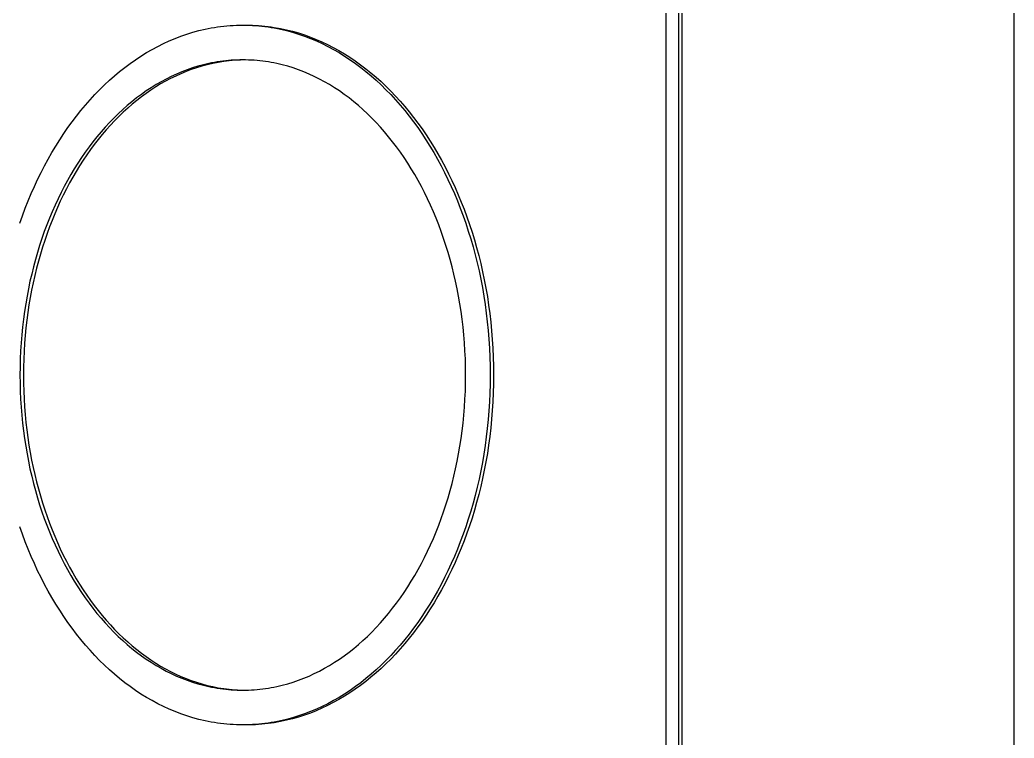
# Model space of a CAD drawing. Header units: millimetres. Extents: x -1893 to 2799, y -925 to 2353.
# Drawn here: x -1088.22 to -1070.82, y 1922.15 to 1934.72 of the extents above; entities that cross this region are included whole.
import ezdxf

# ---------------------------------------------------------------- set-up
doc = ezdxf.new("R2010")
doc.units = ezdxf.units.MM
doc.header["$MEASUREMENT"] = 0
doc.layers.add('Domyślny', color=7, linetype='Continuous', true_color=0x000000)
doc.layers.add('Utwórz2D linie widoczne', color=7, linetype='Continuous', true_color=0x000000)

msp = doc.modelspace()

# ---------------------------------------------------------------- linework, layer by layer
at = {"layer": 'Domyślny'}
msp.add_line((-1070.816, 1545.699), (-1070.816, 1965.099), dxfattribs=at)
at = {"layer": 'Utwórz2D linie widoczne'}
for p, q in [((-1076.693, 1951.799), (-1076.693, 1917.799)), ((-1076.633, 1951.799), (-1076.633, 1917.799)), ((-1076.908, 1918.102), (-1076.908, 1951.495)), ((-1085.294, 1934.47), (-1085.189, 1934.503)), ((-1085.189, 1934.503), (-1085.083, 1934.531)), ((-1085.083, 1934.531), (-1084.976, 1934.556)), ((-1084.976, 1934.556), (-1084.922, 1934.568)), ((-1084.922, 1934.568), (-1084.868, 1934.578)), ((-1084.868, 1934.578), (-1084.814, 1934.587)), ((-1084.814, 1934.587), (-1084.759, 1934.595)), ((-1084.759, 1934.595), (-1084.704, 1934.603)), ((-1084.704, 1934.603), (-1084.65, 1934.609)), ((-1084.65, 1934.609), (-1084.594, 1934.615)), ((-1084.594, 1934.615), (-1084.539, 1934.619)), ((-1084.539, 1934.619), (-1084.484, 1934.622)), ((-1084.484, 1934.622), (-1084.428, 1934.625)), ((-1084.428, 1934.625), (-1084.372, 1934.626)), ((-1084.372, 1934.626), (-1084.316, 1934.627)), ((-1084.316, 1934.627), (-1084.26, 1934.626)), ((-1084.26, 1934.626), (-1084.205, 1934.625)), ((-1084.205, 1934.627), (-1084.149, 1934.625)), ((-1084.205, 1934.625), (-1084.149, 1934.622)), ((-1084.149, 1934.625), (-1084.094, 1934.623)), ((-1084.149, 1934.622), (-1084.094, 1934.619)), ((-1084.094, 1934.623), (-1084.039, 1934.619)), ((-1084.094, 1934.619), (-1084.038, 1934.615)), ((-1084.039, 1934.619), (-1083.984, 1934.615)), ((-1084.038, 1934.615), (-1083.983, 1934.609)), ((-1083.984, 1934.615), (-1083.929, 1934.61)), ((-1083.983, 1934.609), (-1083.928, 1934.603)), ((-1083.929, 1934.61), (-1083.875, 1934.604)), ((-1083.928, 1934.603), (-1083.874, 1934.595)), ((-1083.875, 1934.604), (-1083.82, 1934.596)), ((-1083.874, 1934.595), (-1083.819, 1934.587)), ((-1083.82, 1934.596), (-1083.766, 1934.588)), ((-1083.819, 1934.587), (-1083.765, 1934.578)), ((-1083.766, 1934.588), (-1083.659, 1934.569)), ((-1083.765, 1934.578), (-1083.711, 1934.568)), ((-1083.711, 1934.568), (-1083.657, 1934.556)), ((-1083.659, 1934.569), (-1083.552, 1934.546)), ((-1083.657, 1934.556), (-1083.55, 1934.531)), ((-1083.552, 1934.546), (-1083.446, 1934.52)), ((-1083.55, 1934.531), (-1083.444, 1934.503)), ((-1083.446, 1934.52), (-1083.341, 1934.49)), ((-1083.444, 1934.503), (-1083.339, 1934.47)), ((-1085.705, 1934.305), (-1085.604, 1934.352)), ((-1085.604, 1934.352), (-1085.502, 1934.395)), ((-1085.502, 1934.395), (-1085.399, 1934.434)), ((-1085.399, 1934.434), (-1085.294, 1934.47)), ((-1083.341, 1934.49), (-1083.237, 1934.456)), ((-1083.339, 1934.47), (-1083.234, 1934.434)), ((-1083.237, 1934.456), (-1083.134, 1934.419)), ((-1083.234, 1934.434), (-1083.131, 1934.395)), ((-1083.134, 1934.419), (-1083.032, 1934.379)), ((-1083.131, 1934.395), (-1083.029, 1934.352)), ((-1083.032, 1934.379), (-1082.931, 1934.335)), ((-1083.029, 1934.352), (-1082.928, 1934.305)), ((-1082.931, 1934.335), (-1082.831, 1934.287)), ((-1086.002, 1934.146), (-1085.904, 1934.202)), ((-1085.904, 1934.202), (-1085.805, 1934.255)), ((-1085.805, 1934.255), (-1085.705, 1934.305)), ((-1082.928, 1934.305), (-1082.828, 1934.255)), ((-1082.831, 1934.287), (-1082.732, 1934.237)), ((-1082.828, 1934.255), (-1082.729, 1934.202)), ((-1082.732, 1934.237), (-1082.634, 1934.183)), ((-1082.729, 1934.202), (-1082.631, 1934.146)), ((-1082.634, 1934.183), (-1082.537, 1934.125)), ((-1086.288, 1933.957), (-1086.194, 1934.023)), ((-1086.194, 1934.023), (-1086.098, 1934.086)), ((-1086.098, 1934.086), (-1086.002, 1934.146)), ((-1084.764, 1933.983), (-1084.813, 1933.975)), ((-1084.715, 1933.99), (-1084.764, 1933.983)), ((-1084.65, 1933.991), (-1084.747, 1933.976)), ((-1084.666, 1933.997), (-1084.715, 1933.99)), ((-1084.616, 1934.003), (-1084.666, 1933.997)), ((-1084.553, 1934.003), (-1084.65, 1933.991)), ((-1084.567, 1934.008), (-1084.616, 1934.003)), ((-1084.517, 1934.012), (-1084.567, 1934.008)), ((-1084.504, 1934.008), (-1084.553, 1934.003)), ((-1084.467, 1934.015), (-1084.517, 1934.012)), ((-1084.455, 1934.012), (-1084.504, 1934.008)), ((-1084.417, 1934.017), (-1084.467, 1934.015)), ((-1084.406, 1934.015), (-1084.455, 1934.012)), ((-1084.366, 1934.019), (-1084.417, 1934.017)), ((-1084.357, 1934.017), (-1084.406, 1934.015)), ((-1084.316, 1934.019), (-1084.366, 1934.019)), ((-1084.266, 1934.019), (-1084.316, 1934.019)), ((-1084.215, 1934.017), (-1084.266, 1934.019)), ((-1084.165, 1934.015), (-1084.215, 1934.017)), ((-1084.115, 1934.012), (-1084.165, 1934.015)), ((-1084.066, 1934.008), (-1084.115, 1934.012)), ((-1084.016, 1934.003), (-1084.066, 1934.008)), ((-1083.967, 1933.997), (-1084.016, 1934.003)), ((-1083.917, 1933.99), (-1083.967, 1933.997)), ((-1083.868, 1933.983), (-1083.917, 1933.99)), ((-1083.819, 1933.975), (-1083.868, 1933.983)), ((-1082.631, 1934.146), (-1082.535, 1934.086)), ((-1082.537, 1934.125), (-1082.442, 1934.065)), ((-1082.535, 1934.086), (-1082.439, 1934.023)), ((-1082.442, 1934.065), (-1082.348, 1934.002)), ((-1082.439, 1934.023), (-1082.345, 1933.957)), ((-1082.348, 1934.002), (-1082.255, 1933.935)), ((-1086.562, 1933.741), (-1086.472, 1933.816)), ((-1086.472, 1933.816), (-1086.38, 1933.888)), ((-1086.38, 1933.888), (-1086.288, 1933.957)), ((-1085.384, 1933.81), (-1085.476, 1933.771)), ((-1085.309, 1933.816), (-1085.4, 1933.778)), ((-1085.291, 1933.845), (-1085.384, 1933.81)), ((-1085.218, 1933.85), (-1085.309, 1933.816)), ((-1085.197, 1933.878), (-1085.291, 1933.845)), ((-1085.125, 1933.882), (-1085.218, 1933.85)), ((-1085.102, 1933.907), (-1085.197, 1933.878)), ((-1085.032, 1933.91), (-1085.125, 1933.882)), ((-1085.006, 1933.933), (-1085.102, 1933.907)), ((-1084.937, 1933.935), (-1085.032, 1933.91)), ((-1084.91, 1933.955), (-1085.006, 1933.933)), ((-1084.842, 1933.957), (-1084.937, 1933.935)), ((-1084.862, 1933.965), (-1084.91, 1933.955)), ((-1084.813, 1933.975), (-1084.862, 1933.965)), ((-1084.747, 1933.976), (-1084.842, 1933.957)), ((-1083.771, 1933.965), (-1083.819, 1933.975)), ((-1083.722, 1933.955), (-1083.771, 1933.965)), ((-1083.626, 1933.933), (-1083.722, 1933.955)), ((-1083.53, 1933.907), (-1083.626, 1933.933)), ((-1083.435, 1933.878), (-1083.53, 1933.907)), ((-1083.341, 1933.845), (-1083.435, 1933.878)), ((-1083.248, 1933.81), (-1083.341, 1933.845)), ((-1083.156, 1933.771), (-1083.248, 1933.81)), ((-1082.345, 1933.957), (-1082.253, 1933.888)), ((-1082.255, 1933.935), (-1082.163, 1933.865)), ((-1082.253, 1933.888), (-1082.161, 1933.816)), ((-1082.163, 1933.865), (-1082.073, 1933.793)), ((-1082.161, 1933.816), (-1082.071, 1933.741)), ((-1086.737, 1933.581), (-1086.65, 1933.662)), ((-1086.65, 1933.662), (-1086.562, 1933.741)), ((-1085.746, 1933.636), (-1085.834, 1933.586)), ((-1085.667, 1933.647), (-1085.754, 1933.598)), ((-1085.657, 1933.684), (-1085.746, 1933.636)), ((-1085.579, 1933.694), (-1085.667, 1933.647)), ((-1085.567, 1933.729), (-1085.657, 1933.684)), ((-1085.49, 1933.737), (-1085.579, 1933.694)), ((-1085.476, 1933.771), (-1085.567, 1933.729)), ((-1085.4, 1933.778), (-1085.49, 1933.737)), ((-1083.065, 1933.729), (-1083.156, 1933.771)), ((-1082.975, 1933.684), (-1083.065, 1933.729)), ((-1082.886, 1933.636), (-1082.975, 1933.684)), ((-1082.798, 1933.586), (-1082.886, 1933.636)), ((-1082.073, 1933.793), (-1081.984, 1933.717)), ((-1082.071, 1933.741), (-1081.983, 1933.662)), ((-1081.984, 1933.717), (-1081.897, 1933.639)), ((-1081.983, 1933.662), (-1081.896, 1933.581)), ((-1081.897, 1933.639), (-1081.811, 1933.557)), ((-1086.907, 1933.411), (-1086.823, 1933.497)), ((-1086.823, 1933.497), (-1086.737, 1933.581)), ((-1086.007, 1933.475), (-1086.092, 1933.416)), ((-1085.924, 1933.49), (-1086.008, 1933.433)), ((-1085.921, 1933.532), (-1086.007, 1933.475)), ((-1085.839, 1933.545), (-1085.924, 1933.49)), ((-1085.834, 1933.586), (-1085.921, 1933.532)), ((-1085.754, 1933.598), (-1085.839, 1933.545)), ((-1082.711, 1933.532), (-1082.798, 1933.586)), ((-1082.625, 1933.475), (-1082.711, 1933.532)), ((-1082.541, 1933.416), (-1082.625, 1933.475)), ((-1081.896, 1933.581), (-1081.81, 1933.497)), ((-1081.811, 1933.557), (-1081.726, 1933.473)), ((-1081.81, 1933.497), (-1081.726, 1933.411)), ((-1081.726, 1933.473), (-1081.643, 1933.386)), ((-1087.071, 1933.229), (-1086.99, 1933.321)), ((-1086.99, 1933.321), (-1086.907, 1933.411)), ((-1086.257, 1933.288), (-1086.338, 1933.22)), ((-1086.175, 1933.353), (-1086.257, 1933.288)), ((-1086.172, 1933.309), (-1086.252, 1933.243)), ((-1086.092, 1933.416), (-1086.175, 1933.353)), ((-1086.09, 1933.372), (-1086.172, 1933.309)), ((-1086.008, 1933.433), (-1086.09, 1933.372)), ((-1082.457, 1933.353), (-1082.541, 1933.416)), ((-1082.375, 1933.288), (-1082.457, 1933.353)), ((-1082.294, 1933.22), (-1082.375, 1933.288)), ((-1081.726, 1933.411), (-1081.643, 1933.321)), ((-1081.643, 1933.386), (-1081.561, 1933.297)), ((-1081.643, 1933.321), (-1081.562, 1933.229)), ((-1081.561, 1933.297), (-1081.481, 1933.204)), ((-1087.228, 1933.036), (-1087.15, 1933.134)), ((-1087.15, 1933.134), (-1087.071, 1933.229)), ((-1086.418, 1933.15), (-1086.497, 1933.077)), ((-1086.338, 1933.22), (-1086.418, 1933.15)), ((-1086.331, 1933.175), (-1086.409, 1933.104)), ((-1086.252, 1933.243), (-1086.331, 1933.175)), ((-1082.214, 1933.15), (-1082.294, 1933.22)), ((-1082.136, 1933.077), (-1082.214, 1933.15)), ((-1081.562, 1933.229), (-1081.483, 1933.134)), ((-1081.483, 1933.134), (-1081.405, 1933.036)), ((-1081.481, 1933.204), (-1081.403, 1933.109)), ((-1081.403, 1933.109), (-1081.326, 1933.012)), ((-1087.378, 1932.834), (-1087.304, 1932.936)), ((-1087.304, 1932.936), (-1087.228, 1933.036)), ((-1086.574, 1933.001), (-1086.65, 1932.923)), ((-1086.56, 1932.954), (-1086.634, 1932.876)), ((-1086.497, 1933.077), (-1086.574, 1933.001)), ((-1086.485, 1933.03), (-1086.56, 1932.954)), ((-1086.409, 1933.104), (-1086.485, 1933.03)), ((-1082.058, 1933.001), (-1082.136, 1933.077)), ((-1081.983, 1932.923), (-1082.058, 1933.001)), ((-1081.405, 1933.036), (-1081.329, 1932.936)), ((-1081.329, 1932.936), (-1081.255, 1932.834)), ((-1081.326, 1933.012), (-1081.251, 1932.912)), ((-1087.451, 1932.729), (-1087.378, 1932.834)), ((-1086.797, 1932.759), (-1086.868, 1932.674)), ((-1086.724, 1932.843), (-1086.797, 1932.759)), ((-1086.706, 1932.795), (-1086.777, 1932.712)), ((-1086.65, 1932.923), (-1086.724, 1932.843)), ((-1086.634, 1932.876), (-1086.706, 1932.795)), ((-1081.908, 1932.843), (-1081.983, 1932.923)), ((-1081.835, 1932.759), (-1081.908, 1932.843)), ((-1081.764, 1932.674), (-1081.835, 1932.759)), ((-1081.255, 1932.834), (-1081.182, 1932.729)), ((-1081.251, 1932.912), (-1081.178, 1932.81)), ((-1081.178, 1932.81), (-1081.106, 1932.705)), ((-1087.59, 1932.511), (-1087.521, 1932.621)), ((-1087.521, 1932.621), (-1087.451, 1932.729)), ((-1086.938, 1932.586), (-1087.007, 1932.496)), ((-1086.868, 1932.674), (-1086.938, 1932.586)), ((-1086.847, 1932.626), (-1086.915, 1932.539)), ((-1086.777, 1932.712), (-1086.847, 1932.626)), ((-1081.694, 1932.586), (-1081.764, 1932.674)), ((-1081.625, 1932.496), (-1081.694, 1932.586)), ((-1081.182, 1932.729), (-1081.111, 1932.621)), ((-1081.111, 1932.621), (-1081.042, 1932.511)), ((-1081.106, 1932.705), (-1081.036, 1932.597)), ((-1081.036, 1932.597), (-1080.968, 1932.488)), ((-1087.657, 1932.399), (-1087.59, 1932.511)), ((-1087.007, 1932.496), (-1087.074, 1932.404)), ((-1086.982, 1932.449), (-1087.047, 1932.356)), ((-1086.915, 1932.539), (-1086.982, 1932.449)), ((-1081.558, 1932.404), (-1081.625, 1932.496)), ((-1081.042, 1932.511), (-1080.975, 1932.399)), ((-1080.968, 1932.488), (-1080.902, 1932.376)), ((-1087.786, 1932.167), (-1087.723, 1932.284)), ((-1087.723, 1932.284), (-1087.657, 1932.399)), ((-1087.139, 1932.309), (-1087.203, 1932.212)), ((-1087.11, 1932.262), (-1087.172, 1932.166)), ((-1087.074, 1932.404), (-1087.139, 1932.309)), ((-1087.047, 1932.356), (-1087.11, 1932.262)), ((-1081.493, 1932.309), (-1081.558, 1932.404)), ((-1081.429, 1932.212), (-1081.493, 1932.309)), ((-1080.975, 1932.399), (-1080.91, 1932.284)), ((-1080.91, 1932.284), (-1080.847, 1932.167)), ((-1080.902, 1932.376), (-1080.838, 1932.262)), ((-1080.838, 1932.262), (-1080.775, 1932.145)), ((-1087.847, 1932.049), (-1087.786, 1932.167)), ((-1087.265, 1932.113), (-1087.326, 1932.012)), ((-1087.233, 1932.067), (-1087.291, 1931.967)), ((-1087.203, 1932.212), (-1087.265, 1932.113)), ((-1087.172, 1932.166), (-1087.233, 1932.067)), ((-1081.367, 1932.113), (-1081.429, 1932.212)), ((-1081.307, 1932.012), (-1081.367, 1932.113)), ((-1080.847, 1932.167), (-1080.785, 1932.049)), ((-1080.775, 1932.145), (-1080.715, 1932.027)), ((-1087.964, 1931.804), (-1087.907, 1931.927)), ((-1087.907, 1931.927), (-1087.847, 1932.049)), ((-1087.384, 1931.909), (-1087.441, 1931.803)), ((-1087.326, 1932.012), (-1087.384, 1931.909)), ((-1087.291, 1931.967), (-1087.349, 1931.865)), ((-1081.248, 1931.909), (-1081.307, 1932.012)), ((-1081.191, 1931.803), (-1081.248, 1931.909)), ((-1080.785, 1932.049), (-1080.726, 1931.927)), ((-1080.726, 1931.927), (-1080.669, 1931.804)), ((-1080.715, 1932.027), (-1080.656, 1931.906)), ((-1080.656, 1931.906), (-1080.599, 1931.784)), ((-1088.019, 1931.679), (-1087.964, 1931.804)), ((-1087.441, 1931.803), (-1087.497, 1931.696)), ((-1087.404, 1931.76), (-1087.458, 1931.654)), ((-1087.349, 1931.865), (-1087.404, 1931.76)), ((-1081.136, 1931.696), (-1081.191, 1931.803)), ((-1080.669, 1931.804), (-1080.613, 1931.679)), ((-1080.599, 1931.784), (-1080.545, 1931.659)), ((-1088.124, 1931.423), (-1088.072, 1931.552)), ((-1088.072, 1931.552), (-1088.019, 1931.679)), ((-1087.55, 1931.587), (-1087.602, 1931.476)), ((-1087.51, 1931.546), (-1087.56, 1931.436)), ((-1087.497, 1931.696), (-1087.55, 1931.587)), ((-1087.458, 1931.654), (-1087.51, 1931.546)), ((-1081.082, 1931.587), (-1081.136, 1931.696)), ((-1081.031, 1931.476), (-1081.082, 1931.587)), ((-1080.613, 1931.679), (-1080.56, 1931.552)), ((-1080.56, 1931.552), (-1080.509, 1931.423)), ((-1080.545, 1931.659), (-1080.492, 1931.532)), ((-1088.172, 1931.292), (-1088.124, 1931.423)), ((-1087.602, 1931.476), (-1087.652, 1931.363)), ((-1087.56, 1931.436), (-1087.608, 1931.324)), ((-1080.981, 1931.363), (-1081.031, 1931.476)), ((-1080.509, 1931.423), (-1080.46, 1931.292)), ((-1080.492, 1931.532), (-1080.442, 1931.404)), ((-1080.442, 1931.404), (-1080.394, 1931.273)), ((-1088.219, 1931.159), (-1088.172, 1931.292)), ((-1087.699, 1931.249), (-1087.745, 1931.132)), ((-1087.652, 1931.363), (-1087.699, 1931.249)), ((-1087.655, 1931.211), (-1087.699, 1931.096)), ((-1087.608, 1931.324), (-1087.655, 1931.211)), ((-1080.933, 1931.249), (-1080.981, 1931.363)), ((-1080.887, 1931.132), (-1080.933, 1931.249)), ((-1080.46, 1931.292), (-1080.414, 1931.159)), ((-1080.394, 1931.273), (-1080.348, 1931.141)), ((-1087.745, 1931.132), (-1087.79, 1931.014)), ((-1087.699, 1931.096), (-1087.742, 1930.979)), ((-1080.843, 1931.014), (-1080.887, 1931.132)), ((-1080.414, 1931.159), (-1080.369, 1931.024)), ((-1080.369, 1931.024), (-1080.327, 1930.887)), ((-1080.348, 1931.141), (-1080.304, 1931.007)), ((-1087.832, 1930.895), (-1087.872, 1930.773)), ((-1087.79, 1931.014), (-1087.832, 1930.895)), ((-1087.783, 1930.861), (-1087.822, 1930.741)), ((-1087.742, 1930.979), (-1087.783, 1930.861)), ((-1080.801, 1930.895), (-1080.843, 1931.014)), ((-1080.761, 1930.773), (-1080.801, 1930.895)), ((-1080.327, 1930.887), (-1080.287, 1930.749)), ((-1080.304, 1931.007), (-1080.262, 1930.871)), ((-1080.262, 1930.871), (-1080.223, 1930.734)), ((-1087.872, 1930.773), (-1087.91, 1930.65)), ((-1087.822, 1930.741), (-1087.859, 1930.619)), ((-1080.723, 1930.65), (-1080.761, 1930.773)), ((-1080.287, 1930.749), (-1080.249, 1930.609)), ((-1080.223, 1930.734), (-1080.186, 1930.595)), ((-1087.946, 1930.526), (-1087.98, 1930.4)), ((-1087.91, 1930.65), (-1087.946, 1930.526)), ((-1087.859, 1930.619), (-1087.894, 1930.496)), ((-1080.687, 1930.526), (-1080.723, 1930.65)), ((-1080.653, 1930.4), (-1080.687, 1930.526)), ((-1080.249, 1930.609), (-1080.214, 1930.468)), ((-1080.186, 1930.595), (-1080.151, 1930.454)), ((-1087.98, 1930.4), (-1088.011, 1930.272)), ((-1087.927, 1930.372), (-1087.957, 1930.246)), ((-1087.894, 1930.496), (-1087.927, 1930.372)), ((-1080.621, 1930.272), (-1080.653, 1930.4)), ((-1080.214, 1930.468), (-1080.181, 1930.325)), ((-1080.181, 1930.325), (-1080.151, 1930.18)), ((-1080.151, 1930.454), (-1080.119, 1930.312)), ((-1088.011, 1930.272), (-1088.041, 1930.144)), ((-1087.957, 1930.246), (-1087.986, 1930.119)), ((-1080.592, 1930.144), (-1080.621, 1930.272)), ((-1080.151, 1930.18), (-1080.123, 1930.034)), ((-1080.119, 1930.312), (-1080.089, 1930.169)), ((-1080.089, 1930.169), (-1080.061, 1930.024)), ((-1088.068, 1930.013), (-1088.093, 1929.882)), ((-1088.041, 1930.144), (-1088.068, 1930.013)), ((-1088.013, 1929.991), (-1088.037, 1929.861)), ((-1087.986, 1930.119), (-1088.013, 1929.991)), ((-1080.564, 1930.013), (-1080.592, 1930.144)), ((-1080.539, 1929.882), (-1080.564, 1930.013)), ((-1080.123, 1930.034), (-1080.098, 1929.887)), ((-1080.061, 1930.024), (-1080.036, 1929.877)), ((-1088.093, 1929.882), (-1088.116, 1929.749)), ((-1088.037, 1929.861), (-1088.059, 1929.73)), ((-1080.516, 1929.749), (-1080.539, 1929.882)), ((-1080.098, 1929.887), (-1080.075, 1929.738)), ((-1080.036, 1929.877), (-1080.013, 1929.729)), ((-1088.116, 1929.749), (-1088.137, 1929.615)), ((-1088.059, 1929.73), (-1088.079, 1929.598)), ((-1080.496, 1929.615), (-1080.516, 1929.749)), ((-1080.075, 1929.738), (-1080.054, 1929.588)), ((-1080.013, 1929.729), (-1079.993, 1929.58)), ((-1088.155, 1929.48), (-1088.171, 1929.343)), ((-1088.137, 1929.615), (-1088.155, 1929.48)), ((-1088.097, 1929.465), (-1088.113, 1929.331)), ((-1088.079, 1929.598), (-1088.097, 1929.465)), ((-1080.477, 1929.48), (-1080.496, 1929.615)), ((-1080.461, 1929.343), (-1080.477, 1929.48)), ((-1080.054, 1929.588), (-1080.037, 1929.436)), ((-1079.993, 1929.58), (-1079.976, 1929.43)), ((-1088.171, 1929.343), (-1088.185, 1929.206)), ((-1088.113, 1929.331), (-1088.126, 1929.195)), ((-1080.448, 1929.206), (-1080.461, 1929.343)), ((-1080.037, 1929.436), (-1080.021, 1929.284)), ((-1080.021, 1929.284), (-1080.009, 1929.13)), ((-1079.976, 1929.43), (-1079.961, 1929.278)), ((-1088.185, 1929.206), (-1088.196, 1929.067)), ((-1088.126, 1929.195), (-1088.137, 1929.059)), ((-1080.436, 1929.067), (-1080.448, 1929.206)), ((-1080.009, 1929.13), (-1079.999, 1928.975)), ((-1079.961, 1929.278), (-1079.949, 1929.125)), ((-1079.949, 1929.125), (-1079.939, 1928.972)), ((-1088.196, 1929.067), (-1088.205, 1928.928)), ((-1088.137, 1929.059), (-1088.145, 1928.921)), ((-1080.428, 1928.928), (-1080.436, 1929.067)), ((-1079.999, 1928.975), (-1079.992, 1928.819)), ((-1079.939, 1928.972), (-1079.932, 1928.817)), ((-1088.211, 1928.787), (-1088.215, 1928.646)), ((-1088.205, 1928.928), (-1088.211, 1928.787)), ((-1088.151, 1928.783), (-1088.155, 1928.644)), ((-1088.145, 1928.921), (-1088.151, 1928.783)), ((-1080.421, 1928.787), (-1080.428, 1928.928)), ((-1080.418, 1928.646), (-1080.421, 1928.787)), ((-1079.992, 1928.819), (-1079.988, 1928.662)), ((-1079.932, 1928.817), (-1079.928, 1928.661)), ((-1088.215, 1928.646), (-1088.216, 1928.503)), ((-1088.155, 1928.644), (-1088.156, 1928.503)), ((-1080.416, 1928.503), (-1080.418, 1928.646)), ((-1079.988, 1928.662), (-1079.987, 1928.504)), ((-1079.928, 1928.661), (-1079.927, 1928.504)), ((-1088.216, 1928.503), (-1088.215, 1928.361)), ((-1088.156, 1928.503), (-1088.155, 1928.363)), ((-1080.418, 1928.361), (-1080.416, 1928.503)), ((-1079.987, 1928.504), (-1079.988, 1928.346)), ((-1079.927, 1928.504), (-1079.928, 1928.347)), ((-1088.215, 1928.361), (-1088.211, 1928.22)), ((-1088.155, 1928.363), (-1088.151, 1928.224)), ((-1080.421, 1928.22), (-1080.418, 1928.361)), ((-1079.988, 1928.346), (-1079.992, 1928.189)), ((-1079.928, 1928.347), (-1079.932, 1928.191)), ((-1088.211, 1928.22), (-1088.205, 1928.079)), ((-1088.205, 1928.079), (-1088.196, 1927.94)), ((-1088.151, 1928.224), (-1088.145, 1928.086)), ((-1088.145, 1928.086), (-1088.137, 1927.948)), ((-1080.436, 1927.94), (-1080.428, 1928.079)), ((-1080.428, 1928.079), (-1080.421, 1928.22)), ((-1079.992, 1928.189), (-1079.999, 1928.033)), ((-1079.932, 1928.191), (-1079.939, 1928.036)), ((-1088.196, 1927.94), (-1088.185, 1927.801)), ((-1088.137, 1927.948), (-1088.126, 1927.812)), ((-1080.448, 1927.801), (-1080.436, 1927.94)), ((-1079.999, 1928.033), (-1080.009, 1927.878)), ((-1079.939, 1928.036), (-1079.949, 1927.882)), ((-1088.185, 1927.801), (-1088.171, 1927.664)), ((-1088.126, 1927.812), (-1088.113, 1927.676)), ((-1080.461, 1927.664), (-1080.448, 1927.801)), ((-1080.021, 1927.724), (-1080.037, 1927.571)), ((-1080.009, 1927.878), (-1080.021, 1927.724)), ((-1079.961, 1927.729), (-1079.976, 1927.578)), ((-1079.949, 1927.882), (-1079.961, 1927.729)), ((-1088.171, 1927.664), (-1088.155, 1927.527)), ((-1088.113, 1927.676), (-1088.097, 1927.542)), ((-1088.097, 1927.542), (-1088.079, 1927.409)), ((-1080.477, 1927.527), (-1080.461, 1927.664)), ((-1080.037, 1927.571), (-1080.054, 1927.42)), ((-1079.976, 1927.578), (-1079.993, 1927.428)), ((-1088.155, 1927.527), (-1088.137, 1927.392)), ((-1088.137, 1927.392), (-1088.116, 1927.258)), ((-1088.079, 1927.409), (-1088.059, 1927.277)), ((-1080.516, 1927.258), (-1080.496, 1927.392)), ((-1080.496, 1927.392), (-1080.477, 1927.527)), ((-1080.054, 1927.42), (-1080.075, 1927.27)), ((-1079.993, 1927.428), (-1080.013, 1927.278)), ((-1088.116, 1927.258), (-1088.093, 1927.125)), ((-1088.059, 1927.277), (-1088.037, 1927.146)), ((-1080.539, 1927.125), (-1080.516, 1927.258)), ((-1080.075, 1927.27), (-1080.098, 1927.121)), ((-1080.013, 1927.278), (-1080.036, 1927.131)), ((-1088.093, 1927.125), (-1088.068, 1926.994)), ((-1088.037, 1927.146), (-1088.013, 1927.016)), ((-1080.564, 1926.994), (-1080.539, 1927.125)), ((-1080.098, 1927.121), (-1080.123, 1926.973)), ((-1080.036, 1927.131), (-1080.061, 1926.984)), ((-1088.068, 1926.994), (-1088.041, 1926.863)), ((-1088.041, 1926.863), (-1088.011, 1926.735)), ((-1088.013, 1927.016), (-1087.986, 1926.888)), ((-1087.986, 1926.888), (-1087.957, 1926.761)), ((-1080.621, 1926.735), (-1080.592, 1926.863)), ((-1080.592, 1926.863), (-1080.564, 1926.994)), ((-1080.123, 1926.973), (-1080.151, 1926.827)), ((-1080.061, 1926.984), (-1080.089, 1926.839)), ((-1088.011, 1926.735), (-1087.98, 1926.607)), ((-1087.957, 1926.761), (-1087.927, 1926.635)), ((-1080.653, 1926.607), (-1080.621, 1926.735)), ((-1080.181, 1926.683), (-1080.214, 1926.54)), ((-1080.151, 1926.827), (-1080.181, 1926.683)), ((-1080.119, 1926.695), (-1080.151, 1926.553)), ((-1080.089, 1926.839), (-1080.119, 1926.695)), ((-1087.98, 1926.607), (-1087.946, 1926.481)), ((-1087.927, 1926.635), (-1087.894, 1926.511)), ((-1087.894, 1926.511), (-1087.859, 1926.388)), ((-1080.687, 1926.481), (-1080.653, 1926.607)), ((-1080.214, 1926.54), (-1080.249, 1926.398)), ((-1080.151, 1926.553), (-1080.186, 1926.413)), ((-1087.946, 1926.481), (-1087.91, 1926.357)), ((-1087.91, 1926.357), (-1087.872, 1926.234)), ((-1087.859, 1926.388), (-1087.822, 1926.266)), ((-1080.761, 1926.234), (-1080.723, 1926.357)), ((-1080.723, 1926.357), (-1080.687, 1926.481)), ((-1080.249, 1926.398), (-1080.287, 1926.259)), ((-1080.186, 1926.413), (-1080.223, 1926.274)), ((-1087.872, 1926.234), (-1087.832, 1926.112)), ((-1087.822, 1926.266), (-1087.783, 1926.146)), ((-1080.801, 1926.112), (-1080.761, 1926.234)), ((-1080.287, 1926.259), (-1080.327, 1926.12)), ((-1080.223, 1926.274), (-1080.262, 1926.136)), ((-1087.832, 1926.112), (-1087.79, 1925.993)), ((-1087.79, 1925.993), (-1087.745, 1925.875)), ((-1087.783, 1926.146), (-1087.742, 1926.028)), ((-1087.742, 1926.028), (-1087.699, 1925.911)), ((-1080.887, 1925.875), (-1080.843, 1925.993)), ((-1080.843, 1925.993), (-1080.801, 1926.112)), ((-1080.369, 1925.984), (-1080.414, 1925.849)), ((-1080.327, 1926.12), (-1080.369, 1925.984)), ((-1080.304, 1926), (-1080.348, 1925.866)), ((-1080.262, 1926.136), (-1080.304, 1926)), ((-1088.172, 1925.716), (-1088.219, 1925.849)), ((-1087.745, 1925.875), (-1087.699, 1925.758)), ((-1087.699, 1925.911), (-1087.655, 1925.796)), ((-1080.933, 1925.758), (-1080.887, 1925.875)), ((-1080.414, 1925.849), (-1080.46, 1925.716)), ((-1080.348, 1925.866), (-1080.394, 1925.734)), ((-1088.124, 1925.585), (-1088.172, 1925.716)), ((-1087.699, 1925.758), (-1087.652, 1925.644)), ((-1087.655, 1925.796), (-1087.608, 1925.683)), ((-1087.652, 1925.644), (-1087.602, 1925.531)), ((-1087.608, 1925.683), (-1087.56, 1925.571)), ((-1081.031, 1925.531), (-1080.981, 1925.644)), ((-1080.981, 1925.644), (-1080.933, 1925.758)), ((-1080.46, 1925.716), (-1080.509, 1925.585)), ((-1080.394, 1925.734), (-1080.442, 1925.604)), ((-1088.072, 1925.456), (-1088.124, 1925.585)), ((-1088.019, 1925.329), (-1088.072, 1925.456)), ((-1087.602, 1925.531), (-1087.55, 1925.42)), ((-1087.56, 1925.571), (-1087.51, 1925.461)), ((-1087.51, 1925.461), (-1087.458, 1925.353)), ((-1081.082, 1925.42), (-1081.031, 1925.531)), ((-1080.56, 1925.456), (-1080.613, 1925.329)), ((-1080.509, 1925.585), (-1080.56, 1925.456)), ((-1080.492, 1925.475), (-1080.545, 1925.349)), ((-1080.442, 1925.604), (-1080.492, 1925.475)), ((-1087.964, 1925.203), (-1088.019, 1925.329)), ((-1087.55, 1925.42), (-1087.497, 1925.311)), ((-1087.497, 1925.311), (-1087.441, 1925.204)), ((-1087.458, 1925.353), (-1087.404, 1925.247)), ((-1081.191, 1925.204), (-1081.136, 1925.311)), ((-1081.136, 1925.311), (-1081.082, 1925.42)), ((-1080.613, 1925.329), (-1080.669, 1925.203)), ((-1080.545, 1925.349), (-1080.599, 1925.224)), ((-1087.907, 1925.08), (-1087.964, 1925.203)), ((-1087.441, 1925.204), (-1087.384, 1925.099)), ((-1087.404, 1925.247), (-1087.349, 1925.143)), ((-1087.349, 1925.143), (-1087.291, 1925.04)), ((-1081.248, 1925.099), (-1081.191, 1925.204)), ((-1080.669, 1925.203), (-1080.726, 1925.08)), ((-1080.599, 1925.224), (-1080.656, 1925.101)), ((-1087.847, 1924.959), (-1087.907, 1925.08)), ((-1087.786, 1924.84), (-1087.847, 1924.959)), ((-1087.384, 1925.099), (-1087.326, 1924.995)), ((-1087.326, 1924.995), (-1087.265, 1924.894)), ((-1087.291, 1925.04), (-1087.233, 1924.94)), ((-1087.233, 1924.94), (-1087.172, 1924.841)), ((-1081.367, 1924.894), (-1081.307, 1924.995)), ((-1081.307, 1924.995), (-1081.248, 1925.099)), ((-1080.785, 1924.959), (-1080.847, 1924.84)), ((-1080.726, 1925.08), (-1080.785, 1924.959)), ((-1080.715, 1924.981), (-1080.775, 1924.862)), ((-1080.656, 1925.101), (-1080.715, 1924.981)), ((-1087.723, 1924.723), (-1087.786, 1924.84)), ((-1087.265, 1924.894), (-1087.203, 1924.795)), ((-1087.203, 1924.795), (-1087.139, 1924.698)), ((-1087.172, 1924.841), (-1087.11, 1924.745)), ((-1081.493, 1924.698), (-1081.429, 1924.795)), ((-1081.429, 1924.795), (-1081.367, 1924.894)), ((-1080.847, 1924.84), (-1080.91, 1924.723)), ((-1080.775, 1924.862), (-1080.838, 1924.746)), ((-1087.657, 1924.609), (-1087.723, 1924.723)), ((-1087.59, 1924.496), (-1087.657, 1924.609)), ((-1087.139, 1924.698), (-1087.074, 1924.604)), ((-1087.11, 1924.745), (-1087.047, 1924.651)), ((-1087.074, 1924.604), (-1087.007, 1924.511)), ((-1087.047, 1924.651), (-1086.982, 1924.559)), ((-1081.625, 1924.511), (-1081.558, 1924.604)), ((-1081.558, 1924.604), (-1081.493, 1924.698)), ((-1080.975, 1924.609), (-1081.042, 1924.496)), ((-1080.91, 1924.723), (-1080.975, 1924.609)), ((-1080.902, 1924.632), (-1080.968, 1924.52)), ((-1080.838, 1924.746), (-1080.902, 1924.632)), ((-1087.521, 1924.387), (-1087.59, 1924.496)), ((-1087.007, 1924.511), (-1086.938, 1924.421)), ((-1086.982, 1924.559), (-1086.915, 1924.469)), ((-1086.938, 1924.421), (-1086.868, 1924.333)), ((-1086.915, 1924.469), (-1086.847, 1924.381)), ((-1081.764, 1924.333), (-1081.694, 1924.421)), ((-1081.694, 1924.421), (-1081.625, 1924.511)), ((-1081.042, 1924.496), (-1081.111, 1924.387)), ((-1081.036, 1924.41), (-1081.106, 1924.303)), ((-1080.968, 1924.52), (-1081.036, 1924.41)), ((-1087.451, 1924.279), (-1087.521, 1924.387)), ((-1087.378, 1924.174), (-1087.451, 1924.279)), ((-1086.868, 1924.333), (-1086.797, 1924.248)), ((-1086.847, 1924.381), (-1086.777, 1924.296)), ((-1086.797, 1924.248), (-1086.724, 1924.165)), ((-1086.777, 1924.296), (-1086.706, 1924.212)), ((-1081.908, 1924.165), (-1081.835, 1924.248)), ((-1081.835, 1924.248), (-1081.764, 1924.333)), ((-1081.182, 1924.279), (-1081.255, 1924.174)), ((-1081.111, 1924.387), (-1081.182, 1924.279)), ((-1081.106, 1924.303), (-1081.178, 1924.198)), ((-1087.304, 1924.071), (-1087.378, 1924.174)), ((-1087.228, 1923.971), (-1087.304, 1924.071)), ((-1086.724, 1924.165), (-1086.65, 1924.084)), ((-1086.706, 1924.212), (-1086.634, 1924.132)), ((-1086.65, 1924.084), (-1086.574, 1924.006)), ((-1086.634, 1924.132), (-1086.56, 1924.053)), ((-1082.058, 1924.006), (-1081.983, 1924.084)), ((-1081.983, 1924.084), (-1081.908, 1924.165)), ((-1081.329, 1924.071), (-1081.405, 1923.971)), ((-1081.255, 1924.174), (-1081.329, 1924.071)), ((-1081.251, 1924.095), (-1081.326, 1923.995)), ((-1081.178, 1924.198), (-1081.251, 1924.095)), ((-1087.15, 1923.874), (-1087.228, 1923.971)), ((-1086.574, 1924.006), (-1086.497, 1923.93)), ((-1086.56, 1924.053), (-1086.485, 1923.977)), ((-1086.497, 1923.93), (-1086.418, 1923.857)), ((-1086.485, 1923.977), (-1086.409, 1923.904)), ((-1086.409, 1923.904), (-1086.331, 1923.833)), ((-1082.214, 1923.857), (-1082.136, 1923.93)), ((-1082.136, 1923.93), (-1082.058, 1924.006)), ((-1081.405, 1923.971), (-1081.483, 1923.874)), ((-1081.403, 1923.898), (-1081.481, 1923.803)), ((-1081.326, 1923.995), (-1081.403, 1923.898)), ((-1087.071, 1923.779), (-1087.15, 1923.874)), ((-1086.99, 1923.686), (-1087.071, 1923.779)), ((-1086.418, 1923.857), (-1086.338, 1923.787)), ((-1086.338, 1923.787), (-1086.257, 1923.719)), ((-1086.331, 1923.833), (-1086.252, 1923.764)), ((-1086.257, 1923.719), (-1086.175, 1923.654)), ((-1086.252, 1923.764), (-1086.172, 1923.698)), ((-1082.457, 1923.654), (-1082.375, 1923.719)), ((-1082.375, 1923.719), (-1082.294, 1923.787)), ((-1082.294, 1923.787), (-1082.214, 1923.857)), ((-1081.562, 1923.779), (-1081.643, 1923.686)), ((-1081.561, 1923.711), (-1081.643, 1923.621)), ((-1081.483, 1923.874), (-1081.562, 1923.779)), ((-1081.481, 1923.803), (-1081.561, 1923.711)), ((-1086.907, 1923.597), (-1086.99, 1923.686)), ((-1086.823, 1923.51), (-1086.907, 1923.597)), ((-1086.175, 1923.654), (-1086.092, 1923.592)), ((-1086.172, 1923.698), (-1086.09, 1923.635)), ((-1086.092, 1923.592), (-1086.007, 1923.532)), ((-1086.09, 1923.635), (-1086.008, 1923.575)), ((-1086.008, 1923.575), (-1085.924, 1923.517)), ((-1082.625, 1923.532), (-1082.541, 1923.592)), ((-1082.541, 1923.592), (-1082.457, 1923.654)), ((-1081.726, 1923.597), (-1081.81, 1923.51)), ((-1081.643, 1923.686), (-1081.726, 1923.597)), ((-1081.643, 1923.621), (-1081.726, 1923.534)), ((-1086.737, 1923.426), (-1086.823, 1923.51)), ((-1086.65, 1923.345), (-1086.737, 1923.426)), ((-1086.007, 1923.532), (-1085.921, 1923.476)), ((-1085.924, 1923.517), (-1085.839, 1923.462)), ((-1085.921, 1923.476), (-1085.834, 1923.422)), ((-1085.839, 1923.462), (-1085.754, 1923.41)), ((-1085.834, 1923.422), (-1085.746, 1923.371)), ((-1085.754, 1923.41), (-1085.667, 1923.36)), ((-1085.746, 1923.371), (-1085.657, 1923.323)), ((-1082.975, 1923.323), (-1082.886, 1923.371)), ((-1082.886, 1923.371), (-1082.798, 1923.422)), ((-1082.798, 1923.422), (-1082.711, 1923.476)), ((-1082.711, 1923.476), (-1082.625, 1923.532)), ((-1081.897, 1923.369), (-1081.984, 1923.29)), ((-1081.896, 1923.426), (-1081.983, 1923.345)), ((-1081.811, 1923.45), (-1081.897, 1923.369)), ((-1081.81, 1923.51), (-1081.896, 1923.426)), ((-1081.726, 1923.534), (-1081.811, 1923.45)), ((-1086.562, 1923.267), (-1086.65, 1923.345)), ((-1086.472, 1923.192), (-1086.562, 1923.267)), ((-1086.38, 1923.119), (-1086.472, 1923.192)), ((-1085.667, 1923.36), (-1085.579, 1923.314)), ((-1085.657, 1923.323), (-1085.567, 1923.278)), ((-1085.579, 1923.314), (-1085.49, 1923.27)), ((-1085.567, 1923.278), (-1085.476, 1923.236)), ((-1085.49, 1923.27), (-1085.4, 1923.229)), ((-1085.476, 1923.236), (-1085.384, 1923.198)), ((-1085.4, 1923.229), (-1085.309, 1923.192)), ((-1085.384, 1923.198), (-1085.291, 1923.162)), ((-1085.309, 1923.192), (-1085.218, 1923.157)), ((-1083.341, 1923.162), (-1083.248, 1923.198)), ((-1083.248, 1923.198), (-1083.156, 1923.236)), ((-1083.156, 1923.236), (-1083.065, 1923.278)), ((-1083.065, 1923.278), (-1082.975, 1923.323)), ((-1082.161, 1923.192), (-1082.253, 1923.119)), ((-1082.073, 1923.215), (-1082.163, 1923.142)), ((-1082.071, 1923.267), (-1082.161, 1923.192)), ((-1081.984, 1923.29), (-1082.073, 1923.215)), ((-1081.983, 1923.345), (-1082.071, 1923.267)), ((-1086.288, 1923.05), (-1086.38, 1923.119)), ((-1086.194, 1922.984), (-1086.288, 1923.05)), ((-1085.291, 1923.162), (-1085.197, 1923.13)), ((-1085.218, 1923.157), (-1085.125, 1923.126)), ((-1085.197, 1923.13), (-1085.102, 1923.1)), ((-1085.125, 1923.126), (-1085.032, 1923.097)), ((-1085.102, 1923.1), (-1085.006, 1923.074)), ((-1085.032, 1923.097), (-1084.937, 1923.072)), ((-1085.006, 1923.074), (-1084.91, 1923.052)), ((-1084.937, 1923.072), (-1084.842, 1923.05)), ((-1084.91, 1923.052), (-1084.862, 1923.042)), ((-1084.862, 1923.042), (-1084.813, 1923.033)), ((-1084.842, 1923.05), (-1084.747, 1923.032)), ((-1084.813, 1923.033), (-1084.764, 1923.024)), ((-1084.764, 1923.024), (-1084.715, 1923.017)), ((-1084.747, 1923.032), (-1084.65, 1923.016)), ((-1084.715, 1923.017), (-1084.666, 1923.01)), ((-1084.65, 1923.016), (-1084.553, 1923.004)), ((-1083.967, 1923.01), (-1083.917, 1923.017)), ((-1083.917, 1923.017), (-1083.868, 1923.024)), ((-1083.868, 1923.024), (-1083.819, 1923.033)), ((-1083.819, 1923.033), (-1083.771, 1923.042)), ((-1083.771, 1923.042), (-1083.722, 1923.052)), ((-1083.722, 1923.052), (-1083.626, 1923.074)), ((-1083.626, 1923.074), (-1083.53, 1923.1)), ((-1083.53, 1923.1), (-1083.435, 1923.13)), ((-1083.435, 1923.13), (-1083.341, 1923.162)), ((-1082.345, 1923.05), (-1082.439, 1922.984)), ((-1082.255, 1923.072), (-1082.348, 1923.006)), ((-1082.253, 1923.119), (-1082.345, 1923.05)), ((-1082.163, 1923.142), (-1082.255, 1923.072)), ((-1086.098, 1922.921), (-1086.194, 1922.984)), ((-1086.002, 1922.862), (-1086.098, 1922.921)), ((-1085.904, 1922.805), (-1086.002, 1922.862)), ((-1084.666, 1923.01), (-1084.616, 1923.004)), ((-1084.616, 1923.004), (-1084.567, 1923)), ((-1084.567, 1923), (-1084.517, 1922.995)), ((-1084.553, 1923.004), (-1084.504, 1922.999)), ((-1084.517, 1922.995), (-1084.467, 1922.992)), ((-1084.504, 1922.999), (-1084.455, 1922.995)), ((-1084.467, 1922.992), (-1084.417, 1922.99)), ((-1084.455, 1922.995), (-1084.406, 1922.992)), ((-1084.417, 1922.99), (-1084.366, 1922.989)), ((-1084.406, 1922.992), (-1084.357, 1922.99)), ((-1084.366, 1922.989), (-1084.316, 1922.988)), ((-1084.316, 1922.988), (-1084.266, 1922.989)), ((-1084.266, 1922.989), (-1084.215, 1922.99)), ((-1084.215, 1922.99), (-1084.165, 1922.992)), ((-1084.165, 1922.992), (-1084.115, 1922.995)), ((-1084.115, 1922.995), (-1084.066, 1923)), ((-1084.066, 1923), (-1084.016, 1923.004)), ((-1084.016, 1923.004), (-1083.967, 1923.01)), ((-1082.631, 1922.862), (-1082.729, 1922.805)), ((-1082.537, 1922.882), (-1082.634, 1922.825)), ((-1082.535, 1922.921), (-1082.631, 1922.862)), ((-1082.442, 1922.942), (-1082.537, 1922.882)), ((-1082.439, 1922.984), (-1082.535, 1922.921)), ((-1082.348, 1923.006), (-1082.442, 1922.942)), ((-1085.805, 1922.752), (-1085.904, 1922.805)), ((-1085.705, 1922.702), (-1085.805, 1922.752)), ((-1085.604, 1922.656), (-1085.705, 1922.702)), ((-1082.931, 1922.673), (-1083.032, 1922.629)), ((-1082.928, 1922.702), (-1083.029, 1922.656)), ((-1082.831, 1922.72), (-1082.931, 1922.673)), ((-1082.828, 1922.752), (-1082.928, 1922.702)), ((-1082.732, 1922.771), (-1082.831, 1922.72)), ((-1082.729, 1922.805), (-1082.828, 1922.752)), ((-1082.634, 1922.825), (-1082.732, 1922.771)), ((-1085.502, 1922.613), (-1085.604, 1922.656)), ((-1085.399, 1922.573), (-1085.502, 1922.613)), ((-1085.294, 1922.537), (-1085.399, 1922.573)), ((-1085.189, 1922.505), (-1085.294, 1922.537)), ((-1085.083, 1922.476), (-1085.189, 1922.505)), ((-1083.444, 1922.505), (-1083.55, 1922.476)), ((-1083.341, 1922.517), (-1083.446, 1922.487)), ((-1083.339, 1922.537), (-1083.444, 1922.505)), ((-1083.237, 1922.551), (-1083.341, 1922.517)), ((-1083.234, 1922.573), (-1083.339, 1922.537)), ((-1083.134, 1922.588), (-1083.237, 1922.551)), ((-1083.131, 1922.613), (-1083.234, 1922.573)), ((-1083.032, 1922.629), (-1083.134, 1922.588)), ((-1083.029, 1922.656), (-1083.131, 1922.613)), ((-1084.976, 1922.451), (-1085.083, 1922.476)), ((-1084.922, 1922.44), (-1084.976, 1922.451)), ((-1084.868, 1922.429), (-1084.922, 1922.44)), ((-1084.814, 1922.42), (-1084.868, 1922.429)), ((-1084.759, 1922.412), (-1084.814, 1922.42)), ((-1084.704, 1922.405), (-1084.759, 1922.412)), ((-1084.65, 1922.398), (-1084.704, 1922.405)), ((-1084.594, 1922.393), (-1084.65, 1922.398)), ((-1084.539, 1922.388), (-1084.594, 1922.393)), ((-1084.484, 1922.385), (-1084.539, 1922.388)), ((-1084.428, 1922.382), (-1084.484, 1922.385)), ((-1084.372, 1922.381), (-1084.428, 1922.382)), ((-1084.316, 1922.38), (-1084.372, 1922.381)), ((-1084.26, 1922.381), (-1084.316, 1922.38)), ((-1084.205, 1922.382), (-1084.26, 1922.381)), ((-1084.149, 1922.385), (-1084.205, 1922.382)), ((-1084.149, 1922.382), (-1084.205, 1922.381)), ((-1084.094, 1922.388), (-1084.149, 1922.385)), ((-1084.094, 1922.384), (-1084.149, 1922.382)), ((-1084.038, 1922.393), (-1084.094, 1922.388)), ((-1084.039, 1922.388), (-1084.094, 1922.384)), ((-1083.984, 1922.392), (-1084.039, 1922.388)), ((-1083.983, 1922.398), (-1084.038, 1922.393)), ((-1083.929, 1922.397), (-1083.984, 1922.392)), ((-1083.928, 1922.405), (-1083.983, 1922.398)), ((-1083.875, 1922.404), (-1083.929, 1922.397)), ((-1083.874, 1922.412), (-1083.928, 1922.405)), ((-1083.82, 1922.411), (-1083.875, 1922.404)), ((-1083.819, 1922.42), (-1083.874, 1922.412)), ((-1083.766, 1922.419), (-1083.82, 1922.411)), ((-1083.765, 1922.429), (-1083.819, 1922.42)), ((-1083.659, 1922.438), (-1083.766, 1922.419)), ((-1083.711, 1922.44), (-1083.765, 1922.429)), ((-1083.657, 1922.451), (-1083.711, 1922.44)), ((-1083.552, 1922.461), (-1083.659, 1922.438)), ((-1083.55, 1922.476), (-1083.657, 1922.451)), ((-1083.446, 1922.487), (-1083.552, 1922.461))]:
    msp.add_line(p, q, dxfattribs=at)

doc.saveas('drawing.dxf')
